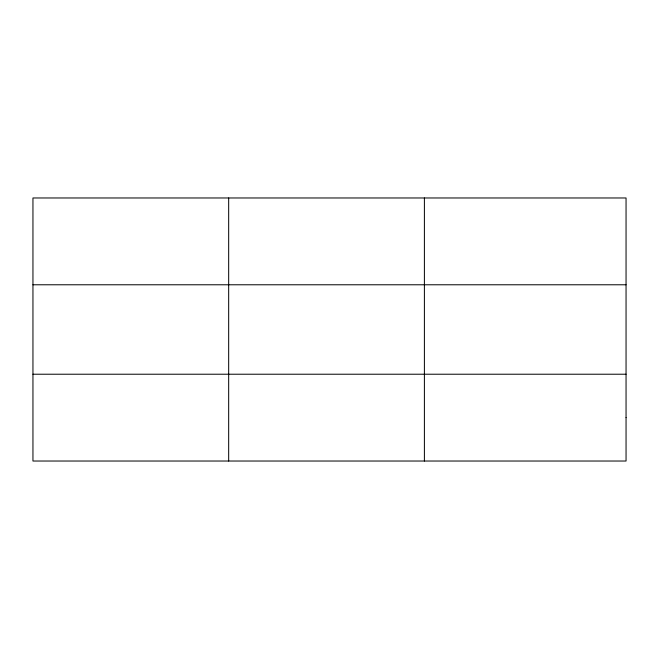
<?xml version="1.0" encoding="UTF-8"?>
<svg xmlns="http://www.w3.org/2000/svg" width="659" height="659" viewBox="0 0 659 659"><rect width="100%" height="100%" fill="white"/><g stroke="black" fill="none" stroke-linecap="round" stroke-linejoin="round"><path stroke-width="0.99" d="M228.673 197.972L228.673 461.028M424.396 197.972L424.396 461.028M32.95 284.779L626.05 284.779M32.95 374.221L626.05 374.221M626.05 417.625L626.05 461.028L32.95 461.028L32.95 197.972L626.05 197.972L626.05 417.625"/></g></svg>
